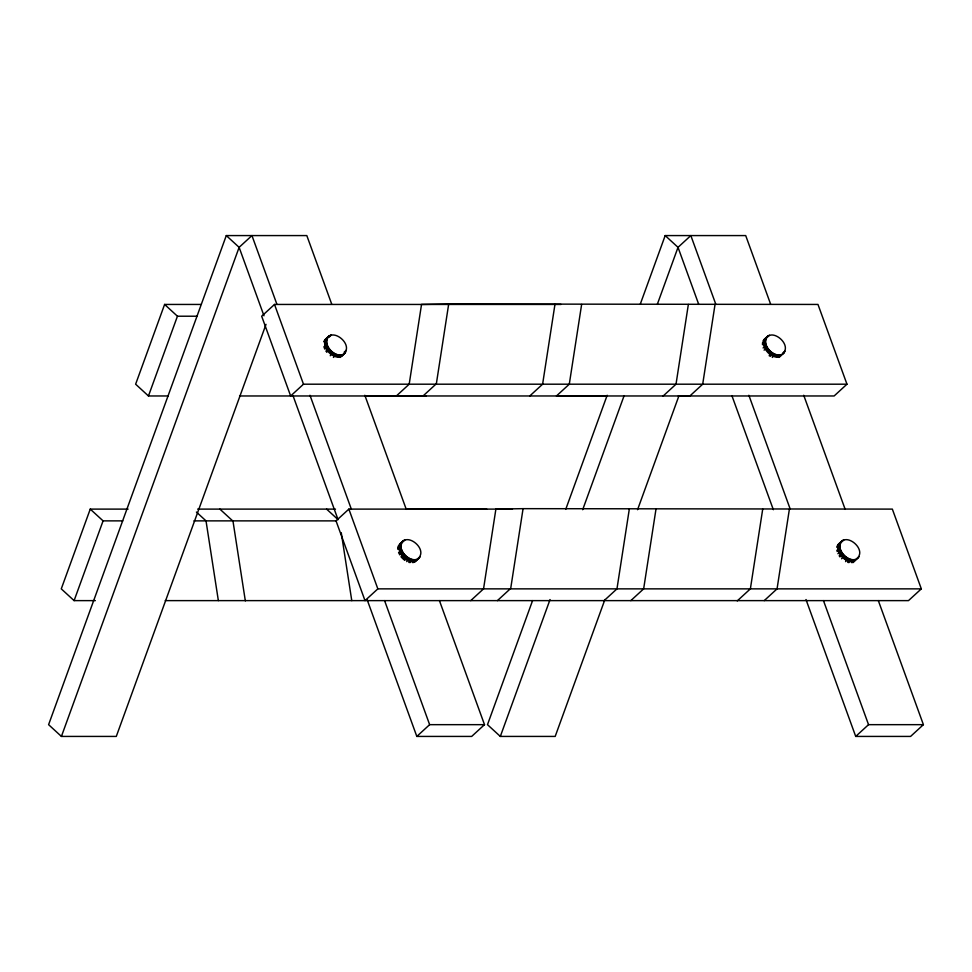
<?xml version="1.0" encoding="UTF-8"?>
<svg xmlns="http://www.w3.org/2000/svg" width="972" height="972" viewBox="0 0 972 972"><rect width="100%" height="100%" fill="white"/><g stroke="black" fill="none" stroke-linecap="round" stroke-linejoin="round"><path stroke-width="1.46" d="M326.689 340.735C329.617 327.722 348.012 339.483 346.397 349.3C343.468 362.313 325.073 350.552 326.689 340.735L324.551 342.703M401.047 545.401C403.975 532.389 422.37 544.15 420.755 553.955C417.826 566.98 399.443 555.219 401.047 545.401L397.84 548.342M765.584 340.735C768.512 327.722 786.907 339.483 785.291 349.3C782.363 362.313 763.98 350.552 765.584 340.735L762.388 343.675M839.954 545.401C842.882 532.389 861.265 544.15 859.649 553.955C856.721 566.98 838.338 555.219 839.954 545.401L837.815 547.358M678.347 395.969L834.134 395.969L846.964 384.195L817.974 304.443L448.7 303.993L436.355 383.758L423.051 395.969M165.216 600.623L908.492 600.623L921.322 588.862L892.345 509.109L523.07 508.66L510.713 588.412L497.409 600.623M554.951 304.443L542.607 384.195L529.776 395.969M581.633 304.443L569.288 384.195L556.458 395.969L689.877 395.969L702.695 384.195L715.04 304.443M629.309 509.109L616.965 588.862L604.134 600.623M655.991 509.109L643.646 588.862L630.816 600.623M688.358 304.443L676.014 384.195L662.904 396.236M762.716 509.109L750.372 588.862L737.262 600.89M789.398 509.109L777.053 588.862L764.235 600.623M128.097 509.109L90.25 509.109L61.272 588.862L74.103 600.623L95.353 600.623M200.949 304.443L164.608 304.443L135.63 384.195L148.461 395.969L168.205 395.969M74.103 600.623L103.081 520.87L90.25 509.109M148.461 395.969L177.439 316.216L164.608 304.443M331.671 304.017L306.812 235.576L226.294 235.576L48.6 724.662L61.418 736.424L116.288 736.424L266.012 324.344M61.418 736.424L239.124 247.338L251.942 235.576L276.813 304.017M532.571 600.611L487.494 724.662L500.325 736.424L555.182 736.424L604.912 599.542M565.728 509.352L607.172 395.276M640.329 304.017L665.188 235.576L745.706 235.576L770.565 304.017M500.325 736.424L550.055 599.542M582.69 509.705L624.133 395.64M657.291 304.382L678.019 247.338L690.837 235.576L715.708 304.017M637.559 509.705L679.003 395.64M561.063 304.443L274.505 304.443L261.675 316.216L290.652 395.969L303.483 384.195L846.964 384.195M324.721 339.933L328.986 336.02M325.669 339.216L329.727 335.547M324.15 340.953L327.357 338.013M328.39 337.163L330.529 335.194M323.822 341.792L327.029 338.851M329.277 336.92L331.416 334.963M324.66 341.731L326.799 339.763M324.563 343.724L326.701 341.767M324.684 344.793L326.823 342.824M323.846 346.858L327.054 343.918M324.198 347.964L327.406 345.024M324.648 349.057L327.856 346.117M326.276 349.167L328.415 347.211M325.851 351.208L329.058 348.268M326.592 352.241L329.8 349.3M328.475 352.228L330.614 350.272M329.362 353.14L331.501 351.184M330.31 353.99L332.448 352.022M330.237 355.728L333.445 352.787M332.339 355.412L334.477 353.456M333.396 355.983L335.534 354.015M333.396 357.429L336.604 354.488M335.522 356.797L337.661 354.841M336.579 357.028L338.718 355.072M337.612 357.149L339.75 355.193M338.596 357.149L340.735 355.193M344.149 352.228L346.287 350.272M339.544 357.028L341.682 355.072M340.419 356.797L342.557 354.841M343.59 353.99L345.728 352.022M340.164 357.429L343.371 354.488M341.537 356.396L345.291 352.787M396.369 395.969L409.188 384.195L421.532 304.443L448.7 303.993M512.463 509.109L348.863 509.109L336.033 520.87L365.01 600.623L377.841 588.862L921.322 588.862M399.504 544.186L403.356 540.675M400.027 543.87L404.085 540.213M398.508 545.62L401.715 542.668M402.748 541.829L404.887 539.861M398.18 546.458L401.387 543.518M397.949 547.37L401.157 544.429M397.852 549.374L401.059 546.422M399.042 549.447L401.181 547.491M399.273 550.541L401.412 548.585M398.556 552.618L401.764 549.678M399.006 553.724L402.214 550.784M399.565 554.818L402.773 551.865M401.278 554.89L403.416 552.934M400.95 556.895L404.158 553.955M401.776 557.879L404.972 554.939M402.663 558.791L405.871 555.85M403.611 559.629L406.806 556.689M404.595 560.382L407.803 557.442M406.697 560.079L408.835 558.11M406.685 561.622L409.892 558.681M408.823 561.111L410.962 559.143M408.823 562.436L412.019 559.495M409.868 562.679L413.076 559.738M411.97 561.816L414.108 559.86M412.954 561.816L415.093 559.86M412.833 562.679L416.04 559.738M413.708 562.436L416.915 559.495M417.948 558.645L420.086 556.689M414.522 562.083L417.729 559.143M415.251 561.622L419.649 557.442M470.727 600.623L483.546 588.862L495.89 509.109L523.07 508.66M764.041 339.532L767.892 336.02M763.494 340.188L768.621 335.547M763.056 340.953L766.252 338.013M767.297 337.163L769.423 335.194M763.785 340.808L765.924 338.851M762.498 342.703L765.693 339.763M762.388 344.708L765.596 341.767M763.579 344.793L765.717 342.824M763.81 345.874L765.948 343.918M763.093 347.964L766.301 345.024M764.612 348.085L766.75 346.117M764.101 350.151L767.309 347.211M765.827 350.236L767.953 348.268M766.556 351.257L768.694 349.3M767.382 352.228L769.52 350.272M768.269 353.14L770.407 351.184M769.217 353.99L771.355 352.022M769.144 355.728L772.339 352.787M770.164 356.396L773.372 353.456M772.29 355.983L774.429 354.015M772.29 357.429L775.498 354.488M774.429 356.797L776.567 354.841M775.474 357.028L777.612 355.072M776.507 357.149L778.645 355.193M777.491 357.149L779.629 355.193M778.438 357.028L780.577 355.072M782.824 353.14L784.963 351.184M779.313 356.797L781.452 354.841M782.484 353.99L784.623 352.022M779.058 357.429L784.185 352.787M367.088 599.542L416.818 736.424L429.636 724.662L484.506 724.662L439.429 600.611M484.506 724.662L471.675 736.424L416.818 736.424M838.399 544.186L842.25 540.675M837.852 544.855L842.979 540.213M837.414 545.62L840.622 542.668M841.655 541.829L843.793 539.861M837.074 546.458L840.282 543.518M836.856 547.37L840.063 544.429M837.815 548.39L839.954 546.422M836.868 550.431L840.075 547.491M837.099 551.525L840.306 548.585M838.52 551.646L840.659 549.678M837.9 553.724L841.108 550.784M839.529 553.833L841.667 551.865M839.115 555.875L842.323 552.934M839.857 556.895L843.052 553.955M841.74 556.895L843.878 554.939M841.558 558.791L844.765 555.85M843.574 558.645L845.713 556.689M844.571 559.41L846.697 557.442M845.591 560.079L847.73 558.11M845.579 561.622L848.787 558.681M847.718 561.111L849.856 559.143M847.718 562.436L850.925 559.495M848.775 562.679L851.97 559.738M850.865 561.816L853.003 559.86M851.861 561.816L853.987 559.86M851.727 562.679L854.935 559.738M852.614 562.436L855.81 559.495M856.842 558.645L858.981 556.689M853.076 562.606L858.543 557.442M805.982 599.542L855.712 736.424L868.543 724.662L923.4 724.662L878.324 600.611M923.4 724.662L910.582 736.424L855.712 736.424M406.405 508.878L486.693 509.109M364.67 396.114L426.137 395.969M336.433 520.883L193.902 520.87M177.439 316.216L197.109 316.216M239.574 395.969L607.366 395.969M197.644 509.109L335.498 509.109M103.081 520.87L122.751 520.87M665.188 235.576L678.019 247.338L698.734 304.382M226.294 235.576L239.124 247.338L263.983 315.791M326.604 509.109L337.296 518.914M219.879 509.109L232.988 521.138L245.333 600.89M196.405 512.05L206.015 520.87L218.36 600.623M803.723 395.276L845.178 509.352M748.865 395.276L790.309 509.352M823.466 600.611L868.543 724.662M731.892 395.64L773.348 509.705M364.828 395.276L406.272 509.352M309.971 395.276L351.414 509.352M384.572 600.611L429.636 724.662M274.505 304.443L303.483 384.195M348.863 509.109L377.841 588.862M292.997 395.64L338.074 519.692M341.257 532.692L351.767 600.623"/></g></svg>
